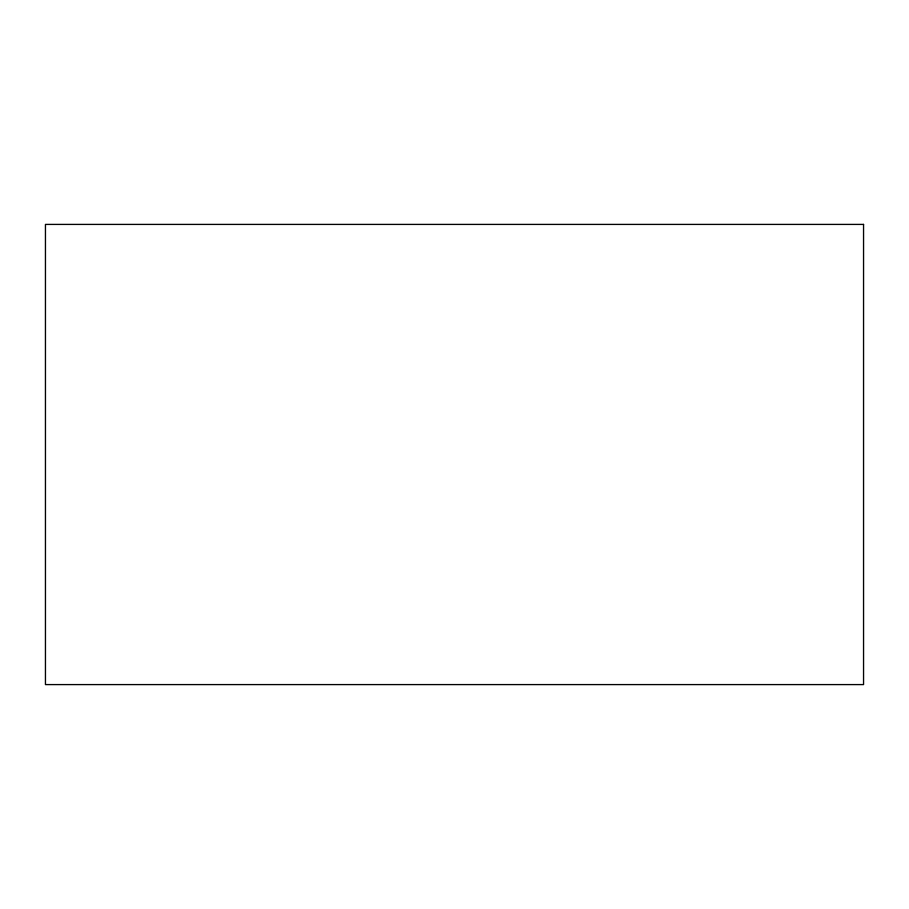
<?xml version="1.0" encoding="UTF-8"?>
<svg xmlns="http://www.w3.org/2000/svg" width="909" height="909" viewBox="0 0 909 909"><rect width="100%" height="100%" fill="white"/><g stroke="black" fill="none" stroke-linecap="round" stroke-linejoin="round"><path stroke-width="1.36" d="M863.55 224.409L45.45 224.409L45.45 684.591L863.55 684.591L863.55 224.409"/></g></svg>
